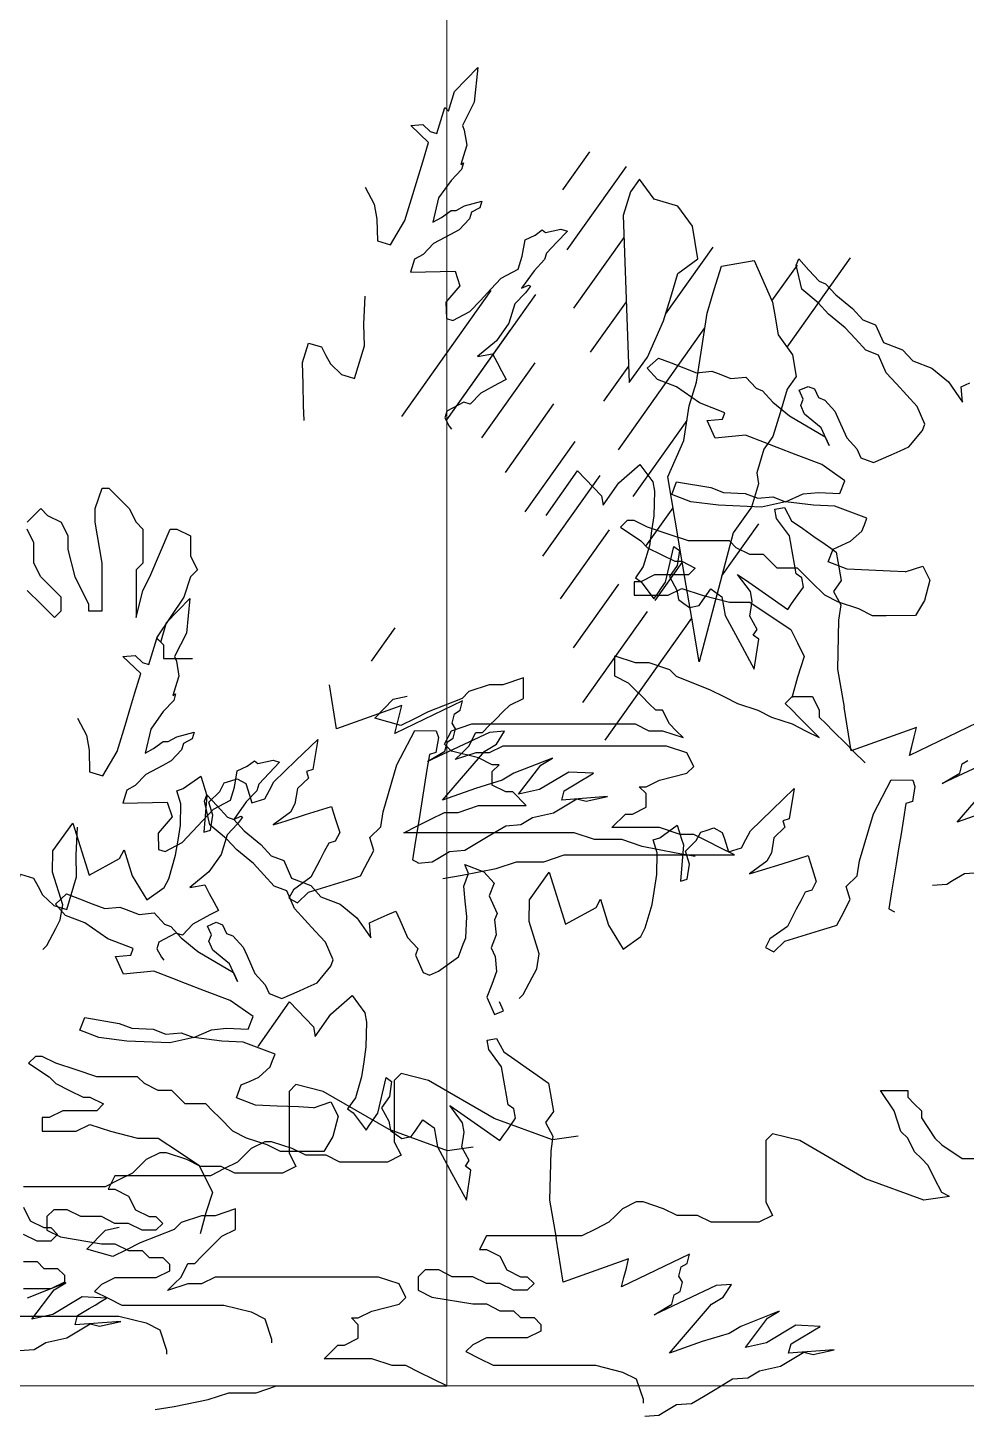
# Model space of a CAD drawing. Header units: millimetres. Extents: x 224.49 to 232.8, y 170.44 to 178.39.
# Drawn here: x 231.3696 to 231.5691, y 173.4112 to 173.7065 of the extents above; entities that cross this region are included whole.
import ezdxf

# ---------------------------------------------------------------- set-up
doc = ezdxf.new("R2010")
doc.units = ezdxf.units.MM
doc.layers.add('PROIEZIONI', color=145, linetype='Continuous', lineweight=13)
doc.layers.add('VEGETAZIONE', color=94, linetype='Continuous')

msp = doc.modelspace()

# ---------------------------------------------------------------- linework, layer by layer
at = {"layer": 'PROIEZIONI'}
for p, q in [((231.45866, 174.06437, -0.02886), (231.45866, 173.41761, -0.02886)), ((231.65406, 173.41761, -0.02886), (231.26326, 173.41761, -0.02886))]:
    msp.add_line(p, q, dxfattribs=at)
at = {"layer": 'VEGETAZIONE', "color": 66}
for p, q in [((231.48336, 173.67207, -0.02886), (231.4891, 173.68015, -0.02886)), ((231.4843, 173.65926, -0.02886), (231.4969, 173.67702, -0.02886)), ((231.48569, 173.64685, -0.02886), (231.49638, 173.66192, -0.02886)), ((231.50521, 173.64563, -0.02886), (231.5153, 173.65986, -0.02886)), ((231.52369, 173.65696, -0.02886), (231.52379, 173.6571, -0.02886)), ((231.52782, 173.64843, -0.02886), (231.53324, 173.65606, -0.02886)), ((231.53104, 173.63859, -0.02886), (231.54453, 173.65761, -0.02886)), ((231.44913, 173.62381, -0.02886), (231.46814, 173.65061, -0.02886)), ((231.45866, 173.62311, -0.02886), (231.4776, 173.64981, -0.02886)), ((231.48925, 173.63749, -0.02886), (231.49687, 173.64824, -0.02886)), ((231.45866, 173.62311, -0.02886), (231.4723, 173.64234, -0.02886)), ((231.49516, 173.61674, -0.02886), (231.51357, 173.64269, -0.02886)), ((231.46613, 173.61927, -0.02886), (231.47748, 173.63527, -0.02886)), ((231.49204, 173.62707, -0.02886), (231.49736, 173.63456, -0.02886)), ((231.47113, 173.61195, -0.02886), (231.48145, 173.6265, -0.02886)), ((231.49832, 173.60683, -0.02886), (231.50976, 173.62296, -0.02886)), ((231.47535, 173.60353, -0.02886), (231.48601, 173.61855, -0.02886)), ((231.47909, 173.59409, -0.02886), (231.49131, 173.61132, -0.02886)), ((231.50102, 173.59627, -0.02886), (231.50679, 173.6044, -0.02886)), ((231.51719, 173.58996, -0.02886), (231.52504, 173.60103, -0.02886)), ((231.48285, 173.58502, -0.02886), (231.49328, 173.59973, -0.02886)), ((231.50299, 173.58468, -0.02886), (231.50876, 173.59281, -0.02886)), ((231.48565, 173.57459, -0.02886), (231.49526, 173.58814, -0.02886)), ((231.48762, 173.563, -0.02886), (231.50137, 173.58238, -0.02886)), ((231.49238, 173.55499, -0.02886), (231.51078, 173.58093, -0.02886)), ((231.44265, 173.5718, -0.02886), (231.44766, 173.57886, -0.02886))]:
    msp.add_line(p, q, dxfattribs=at)
at = {"layer": 'VEGETAZIONE', "color": 104, "elevation": -0.02886}
for points in [[(231.44133, 173.6726), (231.44326, 173.66899), (231.44381, 173.6658), (231.44393, 173.66122), (231.4467, 173.66038), (231.44977, 173.6655), (231.45145, 173.67105), (231.45271, 173.67521), (231.45355, 173.67798), (231.45481, 173.68214), (231.45101, 173.68574), (231.45358, 173.68595), (231.45517, 173.68448), (231.45655, 173.68406), (231.45823, 173.6896), (231.45906, 173.68881), (231.46032, 173.69297), (231.46526, 173.69811), (231.4645, 173.69072), (231.46201, 173.68572), (231.46237, 173.68478), (231.46237, 173.68478), (231.46292, 173.68159), (231.4625, 173.6802), (231.46166, 173.67743), (231.46222, 173.6778), (231.46222, 173.6778), (231.4618, 173.67641), (231.45957, 173.67406), (231.45693, 173.67032), (231.45573, 173.66521), (231.45573, 173.66521), (231.45754, 173.66618), (231.45959, 173.66769), (231.45959, 173.66769), (231.46066, 173.66767), (231.46247, 173.66864), (231.46615, 173.66962), (231.46573, 173.66824), (231.46392, 173.66727), (231.4635, 173.66588), (231.46128, 173.66353), (231.45947, 173.66256), (231.45947, 173.66256), (231.45586, 173.66063), (231.45363, 173.65828), (231.45183, 173.65731), (231.45099, 173.65454), (231.45099, 173.65454), (231.46043, 173.65478), (231.46147, 173.65162), (231.45848, 173.64816), (231.45859, 173.64467), (231.45997, 173.64425), (231.46358, 173.64618), (231.46581, 173.64853), (231.46804, 173.65089), (231.47026, 173.65324), (231.47387, 173.65517), (231.47471, 173.65794), (231.47532, 173.66141), (231.47747, 173.66239), (231.47898, 173.66354), (231.47898, 173.66354), (231.47969, 173.66299), (231.48295, 173.66371), (231.48434, 173.66329), (231.48211, 173.66094), (231.47988, 173.65859), (231.47946, 173.6572), (231.47724, 173.65485), (231.47459, 173.65111), (231.47605, 173.65178), (231.47605, 173.65178), (231.47647, 173.65155), (231.47539, 173.65017), (231.47316, 173.64782), (231.4719, 173.64366), (231.46925, 173.63992), (231.46522, 173.6366), (231.46841, 173.63715), (231.46938, 173.63534), (231.47034, 173.63353), (231.47131, 173.63173), (231.4695, 173.63076), (231.46589, 173.62883), (231.46366, 173.62648), (231.46228, 173.6269), (231.45867, 173.62496), (231.45825, 173.62358), (231.45921, 173.62177), (231.45971, 173.62117)], [(231.55614, 173.5908), (231.55299, 173.59095), (231.54841, 173.59115), (231.54384, 173.59136), (231.53978, 173.59292), (231.54082, 173.59563), (231.54269, 173.59646), (231.54456, 173.59729), (231.54696, 173.59947), (231.54748, 173.60082), (231.548, 173.60218), (231.54123, 173.60477), (231.53666, 173.60498), (231.53073, 173.60571), (231.52563, 173.60457), (231.51648, 173.60498), (231.51055, 173.60571), (231.5065, 173.60727), (231.50753, 173.60997), (231.51482, 173.60872), (231.51752, 173.60769), (231.5221, 173.60748), (231.5248, 173.60644), (231.52802, 173.60675), (231.53073, 173.60571), (231.53447, 173.60737), (231.5377, 173.60769), (231.54227, 173.60748), (231.54331, 173.61018), (231.53842, 173.61361), (231.53301, 173.61569), (231.52896, 173.61725), (231.52625, 173.61829), (231.5222, 173.61985), (231.51575, 173.61923), (231.51408, 173.62297), (231.51731, 173.62328), (231.51783, 173.62463), (231.51242, 173.62671), (231.50753, 173.63014), (231.50347, 173.6317), (231.50129, 173.63409), (231.50368, 173.63628), (231.50638, 173.63524), (231.50909, 173.6342), (231.51179, 173.63316), (231.51501, 173.63347), (231.51637, 173.63295), (231.51907, 173.63191), (231.5223, 173.63222), (231.52448, 173.62983), (231.52583, 173.62931), (231.52802, 173.62692), (231.53155, 173.62401), (231.53915, 173.61954), (231.53998, 173.61767), (231.53832, 173.62141), (231.53478, 173.62432), (231.53395, 173.62619), (231.53447, 173.62754), (231.53363, 173.62941), (231.53551, 173.63025), (231.53686, 173.62973), (231.53769, 173.62785), (231.53904, 173.62733), (231.54123, 173.62494), (231.54206, 173.62307), (231.54206, 173.62307), (231.54373, 173.61933), (231.54591, 173.61694), (231.54674, 173.61507), (231.54945, 173.61403), (231.54945, 173.61403), (231.55319, 173.61569), (231.55506, 173.61652), (231.55693, 173.61735), (231.55985, 173.62089), (231.56037, 173.62224), (231.5587, 173.62598), (231.55651, 173.62837), (231.55433, 173.63077), (231.55214, 173.63316), (231.55048, 173.6369), (231.54778, 173.63794), (231.54559, 173.64033), (231.54341, 173.64272), (231.53987, 173.64563), (231.53768, 173.64802), (231.53415, 173.65094), (231.533, 173.65603), (231.53352, 173.65738), (231.5357, 173.65499), (231.53789, 173.6526), (231.53924, 173.65208), (231.54143, 173.64969), (231.54496, 173.64678), (231.54715, 173.64439), (231.54985, 173.64335), (231.55152, 173.6396), (231.55558, 173.63804), (231.55776, 173.63565), (231.56182, 173.63409), (231.56535, 173.63118), (231.56837, 173.62692), (231.56806, 173.63014), (231.56993, 173.63097)], [(231.42831, 173.62299), (231.42822, 173.62615), (231.4281, 173.63073), (231.42797, 173.63531), (231.42924, 173.63947), (231.43201, 173.63863), (231.43297, 173.63682), (231.43394, 173.63501), (231.43629, 173.63279), (231.43767, 173.63237), (231.43906, 173.63195), (231.44116, 173.63888), (231.44104, 173.64346), (231.44133, 173.64942)], [(231.55614, 173.5908), (231.55988, 173.59202), (231.56139, 173.58901), (231.56026, 173.58468), (231.55838, 173.58148), (231.55209, 173.58145), (231.54919, 173.58145), (231.54629, 173.5829), (231.54195, 173.58435), (231.53905, 173.5858), (231.53615, 173.58869), (231.5347, 173.59014), (231.53326, 173.59159), (231.52891, 173.59159), (231.52601, 173.59448), (231.52311, 173.59448), (231.52022, 173.59593), (231.51877, 173.59738), (231.51587, 173.59738), (231.51442, 173.59738), (231.51008, 173.59738), (231.50573, 173.59883), (231.50138, 173.60028), (231.49849, 173.60172), (231.49704, 173.60172), (231.49559, 173.60028), (231.49993, 173.59738), (231.50138, 173.59593), (231.50428, 173.59448), (231.50718, 173.59304), (231.50863, 173.59304), (231.51152, 173.59159), (231.51008, 173.59014), (231.50573, 173.59014), (231.50283, 173.59014), (231.49993, 173.58869), (231.49849, 173.58869), (231.49849, 173.5858), (231.50283, 173.5858), (231.50573, 173.5858), (231.50863, 173.58724), (231.51297, 173.5858), (231.51877, 173.58435), (231.52311, 173.58435), (231.52746, 173.58145), (231.53181, 173.57856), (231.53326, 173.57566), (231.5347, 173.57276), (231.53326, 173.56842), (231.53203, 173.56399)], [(231.38012, 173.55964), (231.38205, 173.55602), (231.3826, 173.55283), (231.38272, 173.54825), (231.38549, 173.54741), (231.38856, 173.55254), (231.39024, 173.55808), (231.3915, 173.56224), (231.39234, 173.56502), (231.3936, 173.56918), (231.3898, 173.57277), (231.39237, 173.57298), (231.39395, 173.57151), (231.39534, 173.57109), (231.39702, 173.57664), (231.39784, 173.57584), (231.3991, 173.58), (231.40404, 173.58515), (231.40329, 173.57775), (231.40079, 173.57276), (231.40116, 173.57181), (231.40116, 173.57181), (231.4017, 173.56862), (231.40128, 173.56723), (231.40044, 173.56446), (231.40101, 173.56483), (231.40101, 173.56483), (231.40059, 173.56344), (231.39836, 173.56109), (231.39571, 173.55735), (231.39452, 173.55224), (231.39452, 173.55224), (231.39633, 173.55321), (231.39837, 173.55473), (231.39837, 173.55473), (231.39945, 173.55471), (231.40126, 173.55567), (231.40494, 173.55666), (231.40452, 173.55527), (231.40271, 173.5543), (231.40229, 173.55292), (231.40006, 173.55056), (231.39826, 173.5496), (231.39826, 173.5496), (231.39465, 173.54767), (231.39242, 173.54531), (231.39061, 173.54435), (231.38977, 173.54157), (231.38977, 173.54157), (231.39922, 173.54182), (231.40026, 173.53865), (231.39727, 173.53519), (231.39737, 173.5317), (231.39876, 173.53128), (231.40237, 173.53321), (231.4046, 173.53557), (231.40682, 173.53792), (231.40905, 173.54027), (231.41266, 173.5422), (231.4135, 173.54498), (231.4141, 173.54845), (231.41625, 173.54942), (231.41777, 173.55057), (231.41777, 173.55057), (231.41848, 173.55003), (231.42174, 173.55075), (231.42312, 173.55033), (231.4209, 173.54797), (231.41867, 173.54562), (231.41825, 173.54424), (231.41602, 173.54188), (231.41338, 173.53814), (231.41484, 173.53882), (231.41484, 173.53882), (231.41525, 173.53859), (231.41417, 173.53721), (231.41195, 173.53485), (231.41069, 173.53069), (231.40804, 173.52695), (231.40401, 173.52363), (231.4072, 173.52418), (231.40816, 173.52237), (231.40913, 173.52057), (231.41009, 173.51876), (231.40829, 173.5178), (231.40468, 173.51586), (231.40245, 173.51351), (231.40106, 173.51393), (231.39745, 173.512), (231.39703, 173.51061), (231.398, 173.5088), (231.3985, 173.5082)], [(231.4303, 173.4768), (231.42714, 173.47695), (231.42257, 173.47715), (231.41799, 173.47736), (231.41394, 173.47892), (231.41497, 173.48163), (231.41685, 173.48246), (231.41872, 173.48329), (231.42111, 173.48547), (231.42163, 173.48682), (231.42215, 173.48818), (231.41539, 173.49077), (231.41081, 173.49098), (231.40488, 173.49171), (231.39979, 173.49057), (231.39063, 173.49098), (231.38471, 173.49171), (231.38065, 173.49327), (231.38169, 173.49597), (231.38897, 173.49473), (231.39167, 173.49369), (231.39625, 173.49348), (231.39895, 173.49244), (231.40218, 173.49275), (231.40488, 173.49171), (231.40863, 173.49337), (231.41185, 173.49369), (231.41643, 173.49348), (231.41747, 173.49618), (231.41258, 173.49961), (231.40717, 173.50169), (231.40311, 173.50325), (231.40041, 173.50429), (231.39635, 173.50585), (231.3899, 173.50523), (231.38824, 173.50897), (231.39146, 173.50928), (231.39198, 173.51063), (231.38657, 173.51271), (231.38168, 173.51614), (231.37762, 173.5177), (231.37544, 173.52009), (231.37783, 173.52228), (231.38054, 173.52124), (231.38324, 173.5202), (231.38594, 173.51916), (231.38917, 173.51947), (231.39052, 173.51895), (231.39322, 173.51791), (231.39645, 173.51822), (231.39863, 173.51583), (231.39999, 173.51531), (231.40217, 173.51292), (231.40571, 173.51001), (231.4133, 173.50554), (231.41413, 173.50367), (231.41247, 173.50741), (231.40893, 173.51032), (231.4081, 173.51219), (231.40862, 173.51354), (231.40779, 173.51541), (231.40966, 173.51625), (231.41101, 173.51573), (231.41184, 173.51385), (231.4132, 173.51334), (231.41538, 173.51094), (231.41621, 173.50907), (231.41621, 173.50907), (231.41788, 173.50533), (231.42006, 173.50294), (231.4209, 173.50107), (231.4236, 173.50003), (231.4236, 173.50003), (231.42734, 173.50169), (231.42922, 173.50252), (231.43109, 173.50335), (231.434, 173.50689), (231.43452, 173.50824), (231.43285, 173.51198), (231.43067, 173.51437), (231.42848, 173.51677), (231.4263, 173.51916), (231.42463, 173.5229), (231.42193, 173.52394), (231.41974, 173.52633), (231.41756, 173.52872), (231.41402, 173.53163), (231.41184, 173.53402), (231.4083, 173.53694), (231.40715, 173.54203), (231.40767, 173.54338), (231.40986, 173.54099), (231.41204, 173.5386), (231.4134, 173.53808), (231.41558, 173.53569), (231.41912, 173.53278), (231.4213, 173.53039), (231.42401, 173.52935), (231.42567, 173.5256), (231.42973, 173.52404), (231.43191, 173.52165), (231.43597, 173.52009), (231.43951, 173.51718), (231.44253, 173.51292), (231.44221, 173.51614), (231.44408, 173.51697), (231.44596, 173.51781), (231.44783, 173.51864), (231.44866, 173.51677), (231.45033, 173.51302), (231.45251, 173.51063), (231.45199, 173.50928), (231.45366, 173.50554), (231.45501, 173.50502), (231.45688, 173.50585), (231.46114, 173.50886), (231.46218, 173.51157), (231.4627, 173.51292), (231.46291, 173.51749), (231.4626, 173.52072), (231.46228, 173.52394), (231.46332, 173.52664), (231.46249, 173.52851), (231.46655, 173.52695), (231.46873, 173.52456), (231.46769, 173.52186), (231.46936, 173.51812), (231.46884, 173.51677), (231.46915, 173.51354), (231.46811, 173.51084), (231.46894, 173.50897), (231.46926, 173.50575), (231.46822, 173.50304), (231.46718, 173.50034), (231.46884, 173.4966), (231.47072, 173.49743), (231.46988, 173.4993)], [(231.3671, 173.51003), (231.36701, 173.51318), (231.36689, 173.51776), (231.36676, 173.52234), (231.36802, 173.5265), (231.37079, 173.52566), (231.37176, 173.52385), (231.37272, 173.52205), (231.37508, 173.51982), (231.37646, 173.5194), (231.37785, 173.51898), (231.37995, 173.52591), (231.37982, 173.53049), (231.38012, 173.53646)], [(231.4303, 173.4768), (231.43404, 173.47802), (231.43554, 173.47501), (231.43441, 173.47068), (231.43253, 173.46748), (231.42624, 173.46745), (231.42334, 173.46745), (231.42045, 173.4689), (231.4161, 173.47035), (231.4132, 173.4718), (231.41031, 173.47469), (231.40886, 173.47614), (231.40741, 173.47759), (231.40306, 173.47759), (231.40017, 173.48048), (231.39727, 173.48048), (231.39437, 173.48193), (231.39292, 173.48338), (231.39002, 173.48338), (231.38858, 173.48338), (231.38423, 173.48338), (231.37988, 173.48483), (231.37554, 173.48628), (231.37264, 173.48772), (231.37119, 173.48772), (231.36974, 173.48628), (231.37409, 173.48338), (231.37554, 173.48193), (231.37843, 173.48048), (231.38133, 173.47904), (231.38278, 173.47904), (231.38568, 173.47759), (231.38423, 173.47614), (231.37988, 173.47614), (231.37699, 173.47614), (231.37409, 173.47469), (231.37264, 173.47469), (231.37264, 173.4718), (231.37699, 173.4718), (231.37988, 173.4718), (231.38278, 173.47324), (231.38713, 173.4718), (231.39292, 173.47035), (231.39727, 173.47035), (231.40161, 173.46745), (231.40596, 173.46456), (231.40741, 173.46166), (231.40886, 173.45876), (231.40741, 173.45442), (231.40619, 173.44999)], [(231.46425, 173.46837), (231.45883, 173.46759), (231.4464, 173.47214), (231.4324, 173.48025), (231.4266, 173.4817), (231.42516, 173.48025), (231.42516, 173.47736), (231.42516, 173.47591), (231.42516, 173.47301), (231.42516, 173.47156), (231.42516, 173.46722), (231.4266, 173.46432), (231.42371, 173.46288), (231.42081, 173.46288), (231.41791, 173.46288), (231.41357, 173.46288), (231.41067, 173.46432), (231.40632, 173.46432), (231.40342, 173.46577), (231.39908, 173.46722), (231.39763, 173.46722), (231.39473, 173.46577), (231.39328, 173.46432), (231.39183, 173.46288), (231.38894, 173.46143), (231.38604, 173.45998), (231.38169, 173.45998), (231.3788, 173.45998), (231.3759, 173.45998), (231.37155, 173.45998), (231.36866, 173.45998)], [(231.48659, 173.47072), (231.48118, 173.46995), (231.46875, 173.47449), (231.45475, 173.4826), (231.44895, 173.48405), (231.44751, 173.4826), (231.44751, 173.47971), (231.44751, 173.47826), (231.44751, 173.47536), (231.44751, 173.47392), (231.44751, 173.46957), (231.44895, 173.46668), (231.44606, 173.46523), (231.44316, 173.46523), (231.44026, 173.46523), (231.43592, 173.46523), (231.43302, 173.46668), (231.42867, 173.46668), (231.42577, 173.46812), (231.42143, 173.46957), (231.41998, 173.46957), (231.41708, 173.46812), (231.41563, 173.46668), (231.41418, 173.46523), (231.41129, 173.46378), (231.40839, 173.46233), (231.40404, 173.46233), (231.40115, 173.46233), (231.39825, 173.46233), (231.3939, 173.46233), (231.391, 173.46233), (231.38811, 173.46233), (231.38666, 173.45944), (231.38811, 173.45944), (231.391, 173.45799), (231.39245, 173.45509), (231.39535, 173.45364), (231.3968, 173.45364), (231.39825, 173.4522), (231.3968, 173.45075), (231.3939, 173.45075), (231.391, 173.4522), (231.38811, 173.4522), (231.38521, 173.45364), (231.38086, 173.45364), (231.37797, 173.45509), (231.37652, 173.45509), (231.37507, 173.45509), (231.37362, 173.45364), (231.37362, 173.45075), (231.37652, 173.4493), (231.38521, 173.44785), (231.38811, 173.44785), (231.391, 173.4464), (231.3939, 173.4464), (231.39535, 173.44496), (231.39825, 173.44496), (231.3997, 173.44351), (231.3997, 173.44206), (231.3968, 173.44061), (231.3939, 173.44061), (231.391, 173.44061), (231.38811, 173.44061), (231.38521, 173.43916), (231.38376, 173.43772), (231.38666, 173.43627), (231.38956, 173.43482), (231.39245, 173.43482), (231.3939, 173.43482), (231.39535, 173.43482), (231.3997, 173.43482), (231.40259, 173.43482), (231.40694, 173.43482), (231.41129, 173.43482), (231.41708, 173.43337), (231.41998, 173.43192), (231.42143, 173.42758), (231.42143, 173.42675)], [(231.56558, 173.45792), (231.56016, 173.45715), (231.54773, 173.46169), (231.53373, 173.4698), (231.52794, 173.47125), (231.52649, 173.4698), (231.52649, 173.46691), (231.52649, 173.46546), (231.52649, 173.46256), (231.52649, 173.46112), (231.52649, 173.45677), (231.52794, 173.45388), (231.52504, 173.45243), (231.52214, 173.45243), (231.51924, 173.45243), (231.5149, 173.45243), (231.512, 173.45388), (231.50765, 173.45388), (231.50476, 173.45532), (231.50041, 173.45677), (231.49896, 173.45677), (231.49606, 173.45532), (231.49462, 173.45388), (231.49317, 173.45243), (231.49027, 173.45098), (231.48737, 173.44953), (231.48303, 173.44953), (231.48013, 173.44953), (231.47723, 173.44953), (231.47288, 173.44953), (231.46999, 173.44953), (231.46709, 173.44953), (231.46564, 173.44664), (231.46709, 173.44664), (231.46999, 173.44519), (231.47144, 173.44229), (231.47433, 173.44084), (231.47578, 173.44084), (231.47723, 173.4394), (231.47578, 173.43795), (231.47288, 173.43795), (231.46999, 173.4394), (231.46709, 173.4394), (231.46419, 173.44084), (231.45985, 173.44084), (231.45695, 173.44229), (231.4555, 173.44229), (231.45405, 173.44229), (231.4526, 173.44084), (231.4526, 173.43795), (231.4555, 173.4365), (231.46419, 173.43505), (231.46709, 173.43505), (231.46999, 173.4336), (231.47288, 173.4336), (231.47433, 173.43216), (231.47723, 173.43216), (231.47868, 173.43071), (231.47868, 173.42926), (231.47578, 173.42781), (231.47288, 173.42781), (231.46999, 173.42781), (231.46709, 173.42781), (231.46419, 173.42636), (231.46274, 173.42492), (231.46564, 173.42347), (231.46854, 173.42202), (231.47144, 173.42202), (231.47288, 173.42202), (231.47433, 173.42202), (231.47868, 173.42202), (231.48158, 173.42202), (231.48592, 173.42202), (231.49027, 173.42202), (231.49606, 173.42057), (231.49896, 173.41912), (231.50041, 173.41478), (231.50041, 173.41395)], [(231.36866, 173.45564), (231.3701, 173.45274), (231.373, 173.45129), (231.37445, 173.45129), (231.3759, 173.44984), (231.37445, 173.4484), (231.37155, 173.4484), (231.36866, 173.44984)], [(231.36866, 173.44405), (231.37155, 173.44405), (231.373, 173.4426), (231.3759, 173.4426), (231.37735, 173.44116), (231.37735, 173.43971), (231.37445, 173.43826), (231.37155, 173.43826), (231.36866, 173.43826)], [(231.36721, 173.43247), (231.3701, 173.43247), (231.37155, 173.43247), (231.373, 173.43247), (231.37735, 173.43247), (231.38025, 173.43247), (231.38459, 173.43247), (231.38894, 173.43247), (231.39473, 173.43102), (231.39763, 173.42957), (231.39908, 173.42523), (231.39908, 173.42439)]]:
    msp.add_lwpolyline(points, dxfattribs=at)
at = {"layer": 'VEGETAZIONE', "color": 66, "elevation": -0.02886}
for points in [[(231.49749, 173.63107), (231.50133, 173.63649), (231.50478, 173.64422), (231.50631, 173.64924), (231.50784, 173.65427), (231.51208, 173.65737), (231.5109, 173.66431), (231.50779, 173.66855), (231.50277, 173.67007), (231.49966, 173.67431), (231.49774, 173.6716), (231.49621, 173.66658)], [(231.51235, 173.57167), (231.51078, 173.58093), (231.5096, 173.58787), (231.50881, 173.5925), (231.50724, 173.60176), (231.50645, 173.60639), (231.50566, 173.61102), (231.50911, 173.61876), (231.51025, 173.62609), (231.51178, 173.63112), (231.51291, 173.63846), (231.51405, 173.64579), (231.51557, 173.65082), (231.5171, 173.65584), (231.52405, 173.65702), (231.52794, 173.64816), (231.52834, 173.64584), (231.52912, 173.64121), (231.53223, 173.63698), (231.53301, 173.63235), (231.53109, 173.62964), (231.52956, 173.62462), (231.52803, 173.61959), (231.52611, 173.61688), (231.52458, 173.61186), (231.52498, 173.60954), (231.52345, 173.60452), (231.5196, 173.5991)]]:
    msp.add_lwpolyline(points, close=True, dxfattribs=at)
at = {"layer": 'VEGETAZIONE', "color": 126, "elevation": -0.02886}
for points in [[(231.47981, 173.6028), (231.48645, 173.6123), (231.49155, 173.60696), (231.49191, 173.60495), (231.49523, 173.6097), (231.49974, 173.61362), (231.49974, 173.61362), (231.50247, 173.60994), (231.50282, 173.60792), (231.50271, 173.6027), (231.50223, 173.5995), (231.50176, 173.59629), (231.50045, 173.5919), (231.49879, 173.58953), (231.49998, 173.5887), (231.50271, 173.58502), (231.50354, 173.58621), (231.50437, 173.58739), (231.5052, 173.58858), (231.50698, 173.59618), (231.50817, 173.59535), (231.50769, 173.59214), (231.50603, 173.58977), (231.50757, 173.58692), (231.50793, 173.5849), (231.50912, 173.58407), (231.5103, 173.58324), (231.51232, 173.5836), (231.51315, 173.58479), (231.51481, 173.58716), (231.51718, 173.5855), (231.51754, 173.58349), (231.5179, 173.58147), (231.52098, 173.57578), (231.52407, 173.57008), (231.52502, 173.57649), (231.52383, 173.57732), (231.52466, 173.57851), (231.52312, 173.58135), (231.52359, 173.58456), (231.52323, 173.58658), (231.52051, 173.59025), (231.52288, 173.58859), (231.52644, 173.5861), (231.53118, 173.58278), (231.53201, 173.58397), (231.53285, 173.58516), (231.53451, 173.58753), (231.53415, 173.58955), (231.53296, 173.59038), (231.53261, 173.5924), (231.53225, 173.59441), (231.53154, 173.59845), (231.52881, 173.60212), (231.52845, 173.60414), (231.53047, 173.6045), (231.53201, 173.60165), (231.53438, 173.59999), (231.53676, 173.59833), (231.53913, 173.59667), (231.54032, 173.59584), (231.5415, 173.59501), (231.54186, 173.593), (231.54257, 173.58896), (231.54091, 173.58659), (231.54246, 173.58374), (231.54198, 173.58054), (231.54175, 173.57009), (231.54317, 173.56203)], [(231.51153, 173.53026), (231.50746, 173.53094), (231.50021, 173.53239), (231.49587, 173.53383), (231.49007, 173.53383), (231.48573, 173.53528), (231.47993, 173.53528), (231.46544, 173.53528), (231.4611, 173.53528), (231.4553, 173.53528), (231.44951, 173.53528), (231.45241, 173.53673), (231.4553, 173.53818), (231.4582, 173.53963), (231.4611, 173.53963), (231.46544, 173.54107), (231.46834, 173.54107), (231.47124, 173.54107), (231.47559, 173.54107), (231.47269, 173.54397), (231.47124, 173.54397), (231.46834, 173.54542), (231.46834, 173.54687), (231.46834, 173.54831), (231.46979, 173.54976), (231.46834, 173.54976), (231.46544, 173.55121), (231.45965, 173.55266), (231.45965, 173.55266), (231.4582, 173.55411), (231.45965, 173.557), (231.464, 173.55845), (231.46834, 173.55845), (231.47124, 173.55845), (231.47559, 173.55845), (231.47848, 173.55845), (231.48283, 173.55845), (231.48718, 173.55845), (231.49152, 173.55845), (231.49442, 173.55845), (231.49876, 173.55845), (231.50166, 173.557), (231.50456, 173.557), (231.50891, 173.55555), (231.50746, 173.557), (231.50601, 173.55845), (231.50456, 173.56135), (231.50311, 173.56135), (231.50166, 173.56279), (231.50021, 173.56424), (231.49876, 173.56569), (231.49732, 173.56714), (231.49442, 173.56859), (231.49442, 173.57003), (231.49442, 173.57293), (231.49876, 173.57148), (231.50166, 173.57148), (231.50601, 173.57003), (231.50746, 173.56859), (231.5147, 173.56569), (231.5176, 173.56424), (231.5205, 173.56279), (231.52484, 173.56135), (231.52774, 173.5599), (231.53209, 173.55845), (231.53498, 173.557), (231.53788, 173.55555), (231.53788, 173.55555), (231.53788, 173.55555), (231.53498, 173.55845), (231.53353, 173.5599), (231.53209, 173.56135), (231.53064, 173.56279), (231.53209, 173.56424), (231.53353, 173.56424), (231.53643, 173.56424), (231.53788, 173.56135), (231.53788, 173.5599), (231.53933, 173.55845), (231.54078, 173.557), (231.54368, 173.55411), (231.54512, 173.55266), (231.54763, 173.55015)], [(231.41859, 173.48984), (231.42524, 173.49934), (231.43034, 173.494), (231.4307, 173.49198), (231.43402, 173.49673), (231.43852, 173.50065), (231.43852, 173.50065), (231.44125, 173.49697), (231.44161, 173.49496), (231.44149, 173.48973), (231.44102, 173.48653), (231.44054, 173.48333), (231.43924, 173.47893), (231.43758, 173.47656), (231.43877, 173.47573), (231.4415, 173.47205), (231.44233, 173.47324), (231.44316, 173.47443), (231.44399, 173.47561), (231.44577, 173.48321), (231.44695, 173.48238), (231.44648, 173.47918), (231.44482, 173.4768), (231.44636, 173.47396), (231.44672, 173.47194), (231.4479, 173.47111), (231.44909, 173.47028), (231.45111, 173.47064), (231.45194, 173.47182), (231.4536, 173.4742), (231.45597, 173.47254), (231.45633, 173.47052), (231.45668, 173.4685), (231.45977, 173.46281), (231.46286, 173.45712), (231.4638, 173.46352), (231.46262, 173.46435), (231.46345, 173.46554), (231.4619, 173.46839), (231.46238, 173.47159), (231.46202, 173.47361), (231.45929, 173.47729), (231.46167, 173.47563), (231.46522, 173.47314), (231.46997, 173.46982), (231.4708, 173.471), (231.47163, 173.47219), (231.47329, 173.47457), (231.47294, 173.47658), (231.47175, 173.47741), (231.47139, 173.47943), (231.47104, 173.48145), (231.47032, 173.48548), (231.46759, 173.48916), (231.46724, 173.49118), (231.46926, 173.49153), (231.4708, 173.48869), (231.47317, 173.48703), (231.47554, 173.48537), (231.47792, 173.48371), (231.4791, 173.48288), (231.48029, 173.48205), (231.48065, 173.48003), (231.48136, 173.476), (231.4797, 173.47362), (231.48124, 173.47077), (231.48077, 173.46757), (231.48053, 173.45713), (231.48196, 173.44906)]]:
    msp.add_lwpolyline(points, dxfattribs=at)
at = {"layer": 'VEGETAZIONE', "color": 103, "elevation": -0.02886}
for points in [[(231.36942, 173.60133), (231.37087, 173.60278), (231.37232, 173.60423), (231.37377, 173.60278), (231.37667, 173.60133), (231.37811, 173.59844), (231.37811, 173.59554), (231.37956, 173.58975), (231.38246, 173.58396), (231.38246, 173.58251), (231.38536, 173.58251), (231.38536, 173.5854), (231.38536, 173.5883), (231.38536, 173.58975), (231.38536, 173.59264), (231.38391, 173.60133), (231.38391, 173.60423), (231.38536, 173.60857), (231.38681, 173.60857), (231.3897, 173.60568), (231.39115, 173.60423), (231.3926, 173.60133), (231.39405, 173.59988), (231.39405, 173.59699), (231.39405, 173.59264), (231.3926, 173.5912), (231.3926, 173.58685), (231.3926, 173.58106), (231.39405, 173.58685), (231.3955, 173.58975), (231.39985, 173.59988), (231.40129, 173.59988), (231.40419, 173.59844), (231.40419, 173.59699), (231.40419, 173.59409), (231.40564, 173.5912), (231.40419, 173.58975), (231.40274, 173.5854), (231.39695, 173.57672), (231.3984, 173.57527), (231.3984, 173.57237), (231.39985, 173.57237), (231.40458, 173.57234)], [(231.36942, 173.58685), (231.37232, 173.58396), (231.37522, 173.58106), (231.37667, 173.58251), (231.37667, 173.5854), (231.37377, 173.5883), (231.37232, 173.58975), (231.37087, 173.59264), (231.37087, 173.59699), (231.36942, 173.59988)], [(231.45785, 173.52555), (231.46193, 173.52623), (231.46917, 173.52768), (231.47352, 173.52913), (231.47931, 173.52913), (231.48366, 173.53058), (231.48945, 173.53058), (231.50394, 173.53058), (231.50828, 173.53058), (231.51408, 173.53058), (231.51987, 173.53058), (231.51698, 173.53202), (231.51408, 173.53347), (231.51118, 173.53492), (231.50828, 173.53492), (231.50394, 173.53637), (231.50104, 173.53637), (231.49814, 173.53637), (231.4938, 173.53637), (231.4967, 173.53926), (231.49814, 173.53926), (231.50104, 173.54071), (231.50104, 173.54216), (231.50104, 173.54361), (231.49959, 173.54505), (231.50104, 173.54505), (231.50394, 173.5465), (231.50973, 173.54795), (231.50973, 173.54795), (231.51118, 173.5494), (231.50973, 173.55229), (231.50539, 173.55374), (231.50104, 173.55374), (231.49814, 173.55374), (231.4938, 173.55374), (231.4909, 173.55374), (231.48655, 173.55374), (231.48221, 173.55374), (231.47786, 173.55374), (231.47496, 173.55374), (231.47062, 173.55374), (231.46772, 173.55229), (231.46482, 173.55229), (231.46048, 173.55085), (231.46193, 173.55229), (231.46337, 173.55374), (231.46482, 173.55664), (231.46627, 173.55664), (231.46772, 173.55809), (231.46917, 173.55953), (231.47062, 173.56098), (231.47207, 173.56243), (231.47496, 173.56388), (231.47496, 173.56533), (231.47496, 173.56822), (231.47062, 173.56677), (231.46772, 173.56677), (231.46337, 173.56533), (231.46193, 173.56388), (231.45468, 173.56098), (231.45178, 173.55953), (231.44889, 173.55809), (231.44335, 173.55967), (231.4473, 173.56372), (231.45023, 173.56432)], [(231.45251, 173.52884), (231.45555, 173.52907), (231.45679, 173.52982), (231.45928, 173.53131), (231.46251, 173.53156), (231.46499, 173.53305), (231.46748, 173.53454), (231.4712, 173.53677), (231.47443, 173.53702), (231.47692, 173.53851), (231.48139, 173.5395), (231.48636, 173.54248), (231.48835, 173.54199), (231.49282, 173.54298), (231.48313, 173.54224), (231.48363, 173.54422), (231.48611, 173.54571), (231.48736, 173.54646), (231.4886, 173.5472), (231.48984, 173.54795), (231.48462, 173.5482), (231.47841, 173.54447), (231.47394, 173.54348), (231.47866, 173.54969), (231.48115, 173.55118), (231.47295, 173.54795), (231.47046, 173.54646), (231.46475, 173.54472), (231.45779, 173.54224), (231.46674, 173.55267), (231.46922, 173.55416), (231.47096, 173.55689), (231.46774, 173.55664), (231.45457, 173.55043), (231.45829, 173.55267), (231.45879, 173.55465), (231.46003, 173.5554), (231.46053, 173.55739), (231.45979, 173.55863), (231.46028, 173.56061), (231.46153, 173.56136), (231.46202, 173.56335), (231.46202, 173.56335), (231.44761, 173.55639), (231.44811, 173.55838), (231.44861, 173.56037), (231.44911, 173.56235), (231.43519, 173.55739), (231.43371, 173.56673)], [(231.57148, 173.55864), (231.55707, 173.55169), (231.55757, 173.55367), (231.55807, 173.55566), (231.55857, 173.55765), (231.54465, 173.55268), (231.54317, 173.56203)], [(231.37273, 173.51045), (231.37362, 173.51131), (231.37552, 173.51494), (231.37647, 173.51676), (231.37699, 173.51995), (231.37483, 173.52687), (231.37491, 173.53145), (231.37914, 173.53732), (231.3826, 173.52626), (231.38908, 173.52981), (231.39003, 173.53162), (231.39176, 173.52609), (231.39487, 173.52099), (231.39487, 173.52099), (231.39858, 173.52367), (231.39953, 173.52548), (231.401, 173.5305), (231.40152, 173.53369), (231.40203, 173.53689), (231.40212, 173.54147), (231.40125, 173.54424), (231.40264, 173.54467), (231.40635, 173.54735), (231.40678, 173.54597), (231.40721, 173.54458), (231.40765, 173.5432), (231.40704, 173.53542), (231.40843, 173.53585), (231.40894, 173.53905), (231.40808, 173.54182), (231.41041, 173.54406), (231.41136, 173.54588), (231.41274, 173.54631), (231.41412, 173.54674), (231.41594, 173.54579), (231.41637, 173.54441), (231.41724, 173.54164), (231.42, 173.54251), (231.42095, 173.54432), (231.4219, 173.54614), (231.42656, 173.55063), (231.43123, 173.55513), (231.43019, 173.54873), (231.42881, 173.5483), (231.42924, 173.54692), (231.42691, 173.54467), (231.42639, 173.54147), (231.42544, 173.53966), (231.42173, 173.53698), (231.42449, 173.53784), (231.42864, 173.53914), (231.43417, 173.54087), (231.4346, 173.53948), (231.43503, 173.5381), (231.4359, 173.53534), (231.43495, 173.53352), (231.43356, 173.53309), (231.43261, 173.53127), (231.43166, 173.52946), (231.42977, 173.52583), (231.42605, 173.52315), (231.4251, 173.52134), (231.42692, 173.52039), (231.42925, 173.52263), (231.43201, 173.5235), (231.43478, 173.52436), (231.43754, 173.52523), (231.43892, 173.52566), (231.4403, 173.52609), (231.44125, 173.5279), (231.44315, 173.53153), (231.44229, 173.5343), (231.44462, 173.53655), (231.44514, 173.53974), (231.44807, 173.54977), (231.45187, 173.55703), (231.45645, 173.55694), (231.45688, 173.55556), (231.45636, 173.55236), (231.45498, 173.55193), (231.45446, 173.54873), (231.45395, 173.54553), (231.45343, 173.54234), (231.45291, 173.53914), (231.45188, 173.53274), (231.45136, 173.52955), (231.45254, 173.52893)], [(231.5772, 173.55193), (231.56403, 173.54573), (231.56775, 173.54796), (231.56825, 173.54995), (231.56949, 173.55069)], [(231.57421, 173.54001), (231.56725, 173.53753), (231.5762, 173.54796)], [(231.47406, 173.50001), (231.47495, 173.50086), (231.47685, 173.50449), (231.4778, 173.50631), (231.47832, 173.50951), (231.47616, 173.51642), (231.47624, 173.521), (231.48047, 173.52688), (231.48393, 173.51581), (231.49041, 173.51936), (231.49136, 173.52117), (231.49309, 173.51564), (231.4962, 173.51054), (231.4962, 173.51054), (231.49991, 173.51322), (231.50086, 173.51504), (231.50233, 173.52005), (231.50285, 173.52325), (231.50336, 173.52644), (231.50345, 173.53102), (231.50259, 173.53379), (231.50397, 173.53422), (231.50768, 173.5369), (231.50811, 173.53552), (231.50855, 173.53414), (231.50898, 173.53275), (231.50838, 173.52498), (231.50976, 173.52541), (231.51027, 173.5286), (231.50941, 173.53137), (231.51174, 173.53362), (231.51269, 173.53543), (231.51407, 173.53586), (231.51546, 173.5363), (231.51727, 173.53535), (231.5177, 173.53396), (231.51857, 173.5312), (231.52133, 173.53206), (231.52228, 173.53388), (231.52323, 173.53569), (231.52789, 173.54019), (231.53256, 173.54468), (231.53152, 173.53828), (231.53014, 173.53785), (231.53057, 173.53647), (231.52824, 173.53422), (231.52772, 173.53102), (231.52677, 173.52921), (231.52306, 173.52653), (231.52582, 173.52739), (231.52997, 173.52869), (231.5355, 173.53042), (231.53593, 173.52904), (231.53636, 173.52765), (231.53723, 173.52489), (231.53628, 173.52307), (231.5349, 173.52264), (231.53395, 173.52083), (231.533, 173.51901), (231.5311, 173.51538), (231.52738, 173.5127), (231.52643, 173.51089), (231.52825, 173.50994), (231.53058, 173.51219), (231.53334, 173.51305), (231.53611, 173.51391), (231.53887, 173.51478), (231.54025, 173.51521), (231.54164, 173.51564), (231.54259, 173.51746), (231.54448, 173.52109), (231.54362, 173.52385), (231.54595, 173.5261), (231.54647, 173.5293), (231.5494, 173.53932), (231.5532, 173.54658), (231.55778, 173.54649), (231.55821, 173.54511), (231.5577, 173.54191), (231.55631, 173.54148), (231.5558, 173.53828), (231.55528, 173.53509), (231.55476, 173.53189), (231.55424, 173.52869), (231.55321, 173.5223), (231.55269, 173.5191), (231.55387, 173.51848)], [(231.56197, 173.52413), (231.56501, 173.52437), (231.56625, 173.52511), (231.56874, 173.5266), (231.57197, 173.52685)], [(231.56558, 173.45792), (231.56395, 173.45873), (231.5625, 173.46163), (231.56105, 173.46453), (231.5596, 173.46597), (231.55815, 173.46742), (231.55671, 173.47032), (231.55526, 173.47177), (231.55381, 173.47611), (231.55091, 173.48045), (231.55381, 173.48045), (231.55526, 173.48045), (231.55671, 173.48045), (231.55671, 173.47901), (231.55815, 173.47756), (231.5596, 173.47611), (231.5596, 173.47466), (231.5625, 173.47032), (231.56395, 173.46887), (231.5683, 173.46597), (231.57119, 173.46597)], [(231.39664, 173.41259), (231.40071, 173.41326), (231.40796, 173.41471), (231.4123, 173.41616), (231.4181, 173.41616), (231.42244, 173.41761), (231.42824, 173.41761), (231.44273, 173.41761), (231.44707, 173.41761), (231.45287, 173.41761), (231.45866, 173.41761), (231.45576, 173.41906), (231.45287, 173.4205), (231.44997, 173.42195), (231.44707, 173.42195), (231.44273, 173.4234), (231.43983, 173.4234), (231.43693, 173.4234), (231.43258, 173.4234), (231.43548, 173.4263), (231.43693, 173.4263), (231.43983, 173.42774), (231.43983, 173.42919), (231.43983, 173.43064), (231.43838, 173.43209), (231.43983, 173.43209), (231.44273, 173.43354), (231.44852, 173.43498), (231.44852, 173.43498), (231.44997, 173.43643), (231.44852, 173.43933), (231.44417, 173.44078), (231.43983, 173.44078), (231.43693, 173.44078), (231.43258, 173.44078), (231.42969, 173.44078), (231.42534, 173.44078), (231.42099, 173.44078), (231.41665, 173.44078), (231.41375, 173.44078), (231.4094, 173.44078), (231.40651, 173.43933), (231.40361, 173.43933), (231.39926, 173.43788), (231.40071, 173.43933), (231.40216, 173.44078), (231.40361, 173.44367), (231.40506, 173.44367), (231.40651, 173.44512), (231.40796, 173.44657), (231.4094, 173.44802), (231.41085, 173.44946), (231.41375, 173.45091), (231.41375, 173.45236), (231.41375, 173.45526), (231.4094, 173.45381), (231.40651, 173.45381), (231.40216, 173.45236), (231.40071, 173.45091), (231.39347, 173.44802), (231.39057, 173.44657), (231.38767, 173.44512), (231.38214, 173.44671), (231.38609, 173.45075), (231.38902, 173.45135)], [(231.50076, 173.41117), (231.5038, 173.4114), (231.50504, 173.41214), (231.50752, 173.41363), (231.51075, 173.41388), (231.51324, 173.41537), (231.51572, 173.41686), (231.51945, 173.4191), (231.52268, 173.41935), (231.52517, 173.42084), (231.52964, 173.42183), (231.53461, 173.42481), (231.53659, 173.42431), (231.54107, 173.42531), (231.53138, 173.42456), (231.53188, 173.42655), (231.53436, 173.42804), (231.5356, 173.42879), (231.53685, 173.42953), (231.53809, 173.43028), (231.53287, 173.43052), (231.52666, 173.4268), (231.52219, 173.4258), (231.52691, 173.43201), (231.52939, 173.4335), (231.5212, 173.43028), (231.51871, 173.42879), (231.513, 173.42705), (231.50604, 173.42456), (231.51499, 173.43499), (231.51747, 173.43648), (231.51921, 173.43922), (231.51598, 173.43897), (231.50281, 173.43276), (231.50654, 173.43499), (231.50704, 173.43698), (231.50828, 173.43773), (231.50878, 173.43971), (231.50803, 173.44095), (231.50853, 173.44294), (231.50977, 173.44369), (231.51027, 173.44567), (231.51027, 173.44567), (231.49586, 173.43872), (231.49636, 173.44071), (231.49686, 173.44269), (231.49735, 173.44468), (231.48344, 173.43971), (231.48196, 173.44906)], [(231.36771, 173.42513), (231.37094, 173.42537), (231.37342, 173.42686), (231.37789, 173.42786), (231.38286, 173.43084), (231.38485, 173.43034), (231.38932, 173.43133), (231.37963, 173.43059), (231.38013, 173.43258), (231.38262, 173.43407), (231.38386, 173.43481), (231.3851, 173.43556), (231.38634, 173.4363), (231.38113, 173.43655), (231.37491, 173.43282), (231.37044, 173.43183), (231.37517, 173.43804), (231.37765, 173.43953), (231.36945, 173.4363)]]:
    msp.add_lwpolyline(points, dxfattribs=at)

doc.saveas('drawing.dxf')
